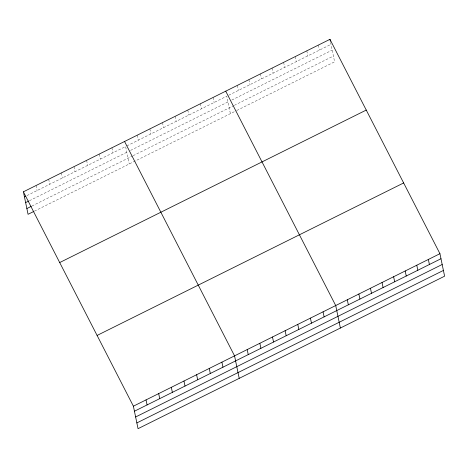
<?xml version="1.0" encoding="UTF-8"?>
<svg xmlns="http://www.w3.org/2000/svg" width="468" height="468" viewBox="0 0 468 468"><rect width="100%" height="100%" fill="white"/><g stroke="black" fill="none" stroke-linecap="round" stroke-linejoin="round"><path stroke-width="0.35" stroke-dasharray="2.34 1.75" d="M26.974 195.583L125.605 146.525L129.221 163.981M126.869 145.893L226.769 96.203L230.385 113.66M228.7 95.244L330.993 44.361M29.431 200.719L128.062 151.655M130.59 150.398L229.25 101.322M231.818 100.041L332.186 50.117M31.923 206.025L132.456 156.019M133.088 155.704L233.696 105.657M234.339 105.341L333.415 56.055M34.38 211.156L236.17 110.781M236.814 110.46L334.608 61.817L330.601 42.471M318.369 45.08L319.416 50.117M306.792 50.842L307.833 55.879M295.209 56.605L296.25 61.641M283.626 62.361L284.673 67.398M272.048 68.123L273.09 73.16M260.465 73.885L261.513 78.922M248.888 79.648L249.93 84.685M237.305 85.404L238.347 90.441M213.08 97.455L214.122 102.492M200.433 103.744L201.474 108.781M187.791 110.038L188.832 115.075M175.143 116.327L176.184 121.364M162.495 122.616L163.543 127.653M149.854 128.905L150.895 133.942M137.206 135.199L138.253 140.236M111.916 147.777L112.958 152.814M99.269 154.066L100.316 159.102M86.627 160.354L87.668 165.391M73.979 166.649L75.026 171.686M61.337 172.938L62.379 177.975M48.69 179.226L49.731 184.263M36.048 185.515L37.089 190.552"/><path stroke-width="0.7" d="M23.4 191.81L329.952 39.324L439.943 253.697L444.6 276.19L138.048 428.676L133.392 406.183L23.4 191.81L28.057 214.303L33.749 211.472M24.441 196.847L25.705 196.215M25.635 202.603L28.8 201.029M26.863 208.541L31.292 206.341M59.699 262.554L366.251 110.068M97.092 335.439L403.644 182.953M133.392 406.183L439.943 253.697M134.433 411.22L440.985 258.734M135.626 416.982L442.178 264.496M136.855 422.92L443.407 270.434M225.722 91.166L335.714 305.545L340.371 328.039M124.564 141.488L234.55 355.867L239.212 378.36M428.36 259.459L429.402 264.496M416.777 265.221L417.825 270.258M405.2 270.984L406.242 276.021M393.617 276.74L394.664 281.777M382.04 282.502L383.081 287.539M329.952 39.324L330.344 41.207M370.457 288.265L371.498 293.301M358.874 294.021L359.921 299.058M347.297 299.783L348.338 304.82M323.066 311.834L324.113 316.871M310.424 318.123L311.466 323.16M297.777 324.418L298.824 329.454M285.135 330.706L286.176 335.743M272.487 336.995L273.528 342.032M259.845 343.284L260.887 348.321M247.198 349.573L248.239 354.609M221.908 362.156L222.949 367.193M209.26 368.445L210.307 373.482M196.619 374.733L197.66 379.77M183.971 381.028L185.012 386.065M171.323 387.317L172.37 392.354M158.681 393.606L159.723 398.642M146.034 399.894L147.081 404.931"/></g></svg>
